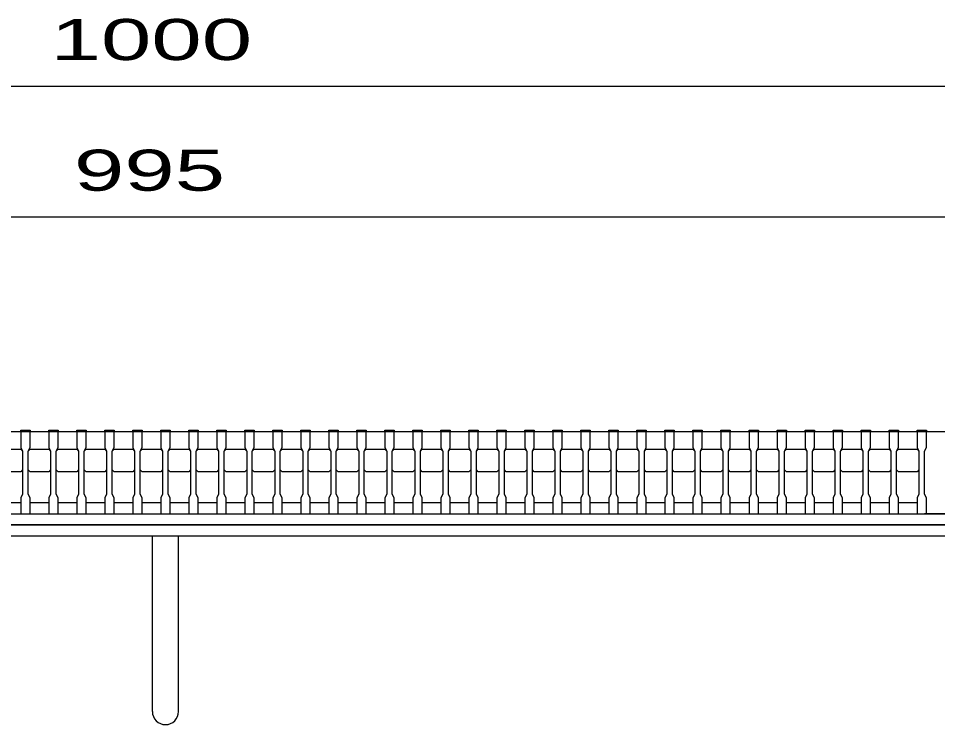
# Model space of a CAD drawing. Units: millimetres, scale not verified. Extents: x -1820 to 1736, y -1282 to 1048.
# Drawn here: x -995.2 to -503, y -654.5 to -276.2 of the extents above; entities that cross this region are included whole.
import ezdxf
from ezdxf.enums import TextEntityAlignment as Align

# ---------------------------------------------------------------- set-up
doc = ezdxf.new("R2010")
doc.units = ezdxf.units.MM
doc.header["$LTSCALE"] = 10
for name, color, linetype, lineweight in [('16', 3, 'Continuous', 25), ('19', 6, 'Continuous', 25), ('22', 4, 'Continuous', 25)]:
    doc.layers.add(name, color=color, linetype=linetype, lineweight=lineweight)
doc.styles.add('ベクトル', font='')
doc.styles.get('ベクトル').set_extended_font_data('ベクトル')

msp = doc.modelspace()

# ---------------------------------------------------------------- linework, layer by layer
at = {"layer": '16'}
for p, q in [((-994, -497.5), (-994, -496.8)), ((-994, -496.8), (-989, -496.8)), ((-989, -496.8), (-989, -497.5)), ((-979, -497.5), (-979, -496.8)), ((-979, -496.8), (-974, -496.8)), ((-974, -496.8), (-974, -497.5)), ((-964, -497.5), (-964, -496.8)), ((-964, -496.8), (-959, -496.8)), ((-959, -496.8), (-959, -497.5)), ((-949, -497.5), (-949, -496.8)), ((-949, -496.8), (-944, -496.8)), ((-944, -496.8), (-944, -497.5)), ((-934, -497.5), (-934, -496.8)), ((-934, -496.8), (-929, -496.8)), ((-929, -496.8), (-929, -497.5)), ((-919, -497.5), (-919, -496.8)), ((-919, -496.8), (-914, -496.8)), ((-914, -496.8), (-914, -497.5)), ((-904, -497.5), (-904, -496.8)), ((-904, -496.8), (-899, -496.8)), ((-899, -496.8), (-899, -497.5)), ((-889, -497.5), (-889, -496.8)), ((-889, -496.8), (-884, -496.8)), ((-884, -496.8), (-884, -497.5)), ((-874, -497.5), (-874, -496.8)), ((-874, -496.8), (-869, -496.8)), ((-869, -496.8), (-869, -497.5)), ((-859, -497.5), (-859, -496.8)), ((-859, -496.8), (-854, -496.8)), ((-854, -496.8), (-854, -497.5)), ((-844, -497.5), (-844, -496.8)), ((-844, -496.8), (-839, -496.8)), ((-839, -496.8), (-839, -497.5)), ((-829, -497.5), (-829, -496.8)), ((-829, -496.8), (-824, -496.8)), ((-824, -496.8), (-824, -497.5)), ((-814, -497.5), (-814, -496.8)), ((-814, -496.8), (-809, -496.8)), ((-809, -496.8), (-809, -497.5)), ((-799, -497.5), (-799, -496.8)), ((-799, -496.8), (-794, -496.8)), ((-794, -496.8), (-794, -497.5)), ((-784, -497.5), (-784, -496.8)), ((-784, -496.8), (-779, -496.8)), ((-779, -496.8), (-779, -497.5)), ((-769, -497.5), (-769, -496.8)), ((-769, -496.8), (-764, -496.8)), ((-764, -496.8), (-764, -497.5)), ((-754, -497.5), (-754, -496.8)), ((-754, -496.8), (-749, -496.8)), ((-749, -496.8), (-749, -497.5)), ((-739, -497.5), (-739, -496.8)), ((-739, -496.8), (-734, -496.8)), ((-734, -496.8), (-734, -497.5)), ((-724, -497.5), (-724, -496.8)), ((-724, -496.8), (-719, -496.8)), ((-719, -496.8), (-719, -497.5)), ((-709, -497.5), (-709, -496.8)), ((-709, -496.8), (-704, -496.8)), ((-704, -496.8), (-704, -497.5)), ((-694, -497.5), (-694, -496.8)), ((-694, -496.8), (-689, -496.8)), ((-689, -496.8), (-689, -497.5)), ((-679, -497.5), (-679, -496.8)), ((-679, -496.8), (-674, -496.8)), ((-674, -496.8), (-674, -497.5)), ((-664, -497.5), (-664, -496.8)), ((-664, -496.8), (-659, -496.8)), ((-659, -496.8), (-659, -497.5)), ((-649, -497.5), (-649, -496.8)), ((-649, -496.8), (-644, -496.8)), ((-644, -496.8), (-644, -497.5)), ((-634, -497.5), (-634, -496.8)), ((-634, -496.8), (-629, -496.8)), ((-629, -496.8), (-629, -497.5)), ((-619, -497.5), (-619, -496.8)), ((-619, -496.8), (-614, -496.8)), ((-614, -496.8), (-614, -497.5)), ((-604, -497.5), (-604, -496.8)), ((-604, -496.8), (-599, -496.8)), ((-599, -496.8), (-599, -497.5)), ((-589, -497.5), (-589, -496.8)), ((-589, -496.8), (-584, -496.8)), ((-584, -496.8), (-584, -497.5)), ((-574, -497.5), (-574, -496.8)), ((-574, -496.8), (-569, -496.8)), ((-569, -496.8), (-569, -497.5)), ((-559, -497.5), (-559, -496.8)), ((-559, -496.8), (-554, -496.8)), ((-554, -496.8), (-554, -497.5)), ((-544, -497.5), (-544, -496.8)), ((-544, -496.8), (-539, -496.8)), ((-539, -496.8), (-539, -497.5)), ((-529, -497.5), (-529, -496.8)), ((-529, -496.8), (-524, -496.8)), ((-524, -496.8), (-524, -497.5)), ((-514, -497.5), (-514, -496.8)), ((-514, -496.8), (-509, -496.8)), ((-509, -496.8), (-509, -497.5)), ((-1414, -497.5), (-419, -497.5)), ((-994, -497.5), (-994, -506)), ((-989, -497.5), (-994, -497.5)), ((-989, -506), (-989, -497.5)), ((-979, -497.5), (-979, -506)), ((-974, -497.5), (-979, -497.5)), ((-974, -506), (-974, -497.5)), ((-964, -497.5), (-964, -506)), ((-959, -497.5), (-964, -497.5)), ((-959, -506), (-959, -497.5)), ((-949, -497.5), (-949, -506)), ((-944, -497.5), (-949, -497.5)), ((-944, -506), (-944, -497.5)), ((-934, -497.5), (-934, -506)), ((-929, -497.5), (-934, -497.5)), ((-929, -506), (-929, -497.5)), ((-919, -497.5), (-919, -506)), ((-914, -497.5), (-919, -497.5)), ((-914, -506), (-914, -497.5)), ((-904, -497.5), (-904, -506)), ((-899, -497.5), (-904, -497.5)), ((-899, -506), (-899, -497.5)), ((-889, -497.5), (-889, -506)), ((-884, -497.5), (-889, -497.5)), ((-884, -506), (-884, -497.5)), ((-874, -497.5), (-874, -506)), ((-869, -497.5), (-874, -497.5)), ((-869, -506), (-869, -497.5)), ((-859, -497.5), (-859, -506)), ((-854, -497.5), (-859, -497.5)), ((-854, -506), (-854, -497.5)), ((-844, -497.5), (-844, -506)), ((-839, -497.5), (-844, -497.5)), ((-839, -506), (-839, -497.5)), ((-829, -497.5), (-829, -506)), ((-824, -497.5), (-829, -497.5)), ((-824, -506), (-824, -497.5)), ((-814, -497.5), (-814, -506)), ((-809, -497.5), (-814, -497.5)), ((-809, -506), (-809, -497.5)), ((-799, -497.5), (-799, -506)), ((-794, -497.5), (-799, -497.5)), ((-794, -506), (-794, -497.5)), ((-784, -497.5), (-784, -506)), ((-779, -497.5), (-784, -497.5)), ((-779, -506), (-779, -497.5)), ((-769, -497.5), (-769, -506)), ((-764, -497.5), (-769, -497.5)), ((-764, -506), (-764, -497.5)), ((-754, -497.5), (-754, -506)), ((-749, -497.5), (-754, -497.5)), ((-749, -506), (-749, -497.5)), ((-739, -497.5), (-739, -506)), ((-734, -497.5), (-739, -497.5)), ((-734, -506), (-734, -497.5)), ((-724, -497.5), (-724, -506)), ((-719, -497.5), (-724, -497.5)), ((-719, -506), (-719, -497.5)), ((-709, -497.5), (-709, -506)), ((-704, -497.5), (-709, -497.5)), ((-704, -506), (-704, -497.5)), ((-694, -497.5), (-694, -506)), ((-689, -497.5), (-694, -497.5)), ((-689, -506), (-689, -497.5)), ((-679, -497.5), (-679, -506)), ((-674, -497.5), (-679, -497.5)), ((-674, -506), (-674, -497.5)), ((-664, -497.5), (-664, -506)), ((-659, -497.5), (-664, -497.5)), ((-659, -506), (-659, -497.5)), ((-649, -497.5), (-649, -506)), ((-644, -497.5), (-649, -497.5)), ((-644, -506), (-644, -497.5)), ((-634, -497.5), (-634, -506)), ((-629, -497.5), (-634, -497.5)), ((-629, -506), (-629, -497.5)), ((-619, -497.5), (-619, -506)), ((-614, -497.5), (-619, -497.5)), ((-614, -506), (-614, -497.5)), ((-604, -497.5), (-604, -506)), ((-599, -497.5), (-604, -497.5)), ((-599, -506), (-599, -497.5)), ((-589, -497.5), (-589, -506)), ((-584, -497.5), (-589, -497.5)), ((-584, -506), (-584, -497.5)), ((-574, -497.5), (-574, -506)), ((-569, -497.5), (-574, -497.5)), ((-569, -506), (-569, -497.5)), ((-559, -497.5), (-559, -506)), ((-554, -497.5), (-559, -497.5)), ((-554, -506), (-554, -497.5)), ((-544, -497.5), (-544, -506)), ((-539, -497.5), (-544, -497.5)), ((-539, -506), (-539, -497.5)), ((-529, -497.5), (-529, -506)), ((-524, -497.5), (-529, -497.5)), ((-524, -506), (-524, -497.5)), ((-514, -497.5), (-514, -506)), ((-509, -497.5), (-514, -497.5)), ((-510, -497.5), (-455, -497.5)), ((-509, -506), (-509, -497.5)), ((-1004, -507), (-994, -507)), ((-994, -506), (-993, -508)), ((-994, -507), (-993, -508)), ((-990, -508), (-989, -506)), ((-990, -508), (-989, -507)), ((-989, -507), (-979, -507)), ((-979, -506), (-978, -508)), ((-979, -507), (-978, -508)), ((-975, -508), (-974, -506)), ((-975, -508), (-974, -507)), ((-974, -507), (-964, -507)), ((-964, -506), (-963, -508)), ((-964, -507), (-963, -508)), ((-960, -508), (-959, -506)), ((-960, -508), (-959, -507)), ((-959, -507), (-949, -507)), ((-949, -506), (-948, -508)), ((-949, -507), (-948, -508)), ((-945, -508), (-944, -506)), ((-945, -508), (-944, -507)), ((-944, -507), (-934, -507)), ((-934, -506), (-933, -508)), ((-934, -507), (-933, -508)), ((-930, -508), (-929, -506)), ((-930, -508), (-929, -507)), ((-929, -507), (-919, -507)), ((-919, -506), (-918, -508)), ((-919, -507), (-918, -508)), ((-915, -508), (-914, -506)), ((-915, -508), (-914, -507)), ((-914, -507), (-904, -507)), ((-904, -506), (-903, -508)), ((-904, -507), (-903, -508)), ((-900, -508), (-899, -506)), ((-900, -508), (-899, -507)), ((-899, -507), (-889, -507)), ((-889, -506), (-888, -508)), ((-889, -507), (-888, -508)), ((-885, -508), (-884, -506)), ((-885, -508), (-884, -507)), ((-884, -507), (-874, -507)), ((-874, -506), (-873, -508)), ((-874, -507), (-873, -508)), ((-870, -508), (-869, -506)), ((-870, -508), (-869, -507)), ((-869, -507), (-859, -507)), ((-859, -506), (-858, -508)), ((-859, -507), (-858, -508)), ((-855, -508), (-854, -506)), ((-855, -508), (-854, -507)), ((-854, -507), (-844, -507)), ((-844, -506), (-843, -508)), ((-844, -507), (-843, -508)), ((-840, -508), (-839, -506)), ((-840, -508), (-839, -507)), ((-839, -507), (-829, -507)), ((-829, -506), (-828, -508)), ((-829, -507), (-828, -508)), ((-825, -508), (-824, -506)), ((-825, -508), (-824, -507)), ((-824, -507), (-814, -507)), ((-814, -506), (-813, -508)), ((-814, -507), (-813, -508)), ((-810, -508), (-809, -506)), ((-810, -508), (-809, -507)), ((-809, -507), (-799, -507)), ((-799, -506), (-798, -508)), ((-799, -507), (-798, -508)), ((-795, -508), (-794, -506)), ((-795, -508), (-794, -507)), ((-794, -507), (-784, -507)), ((-784, -506), (-783, -508)), ((-784, -507), (-783, -508)), ((-780, -508), (-779, -506)), ((-780, -508), (-779, -507)), ((-779, -507), (-769, -507)), ((-769, -506), (-768, -508)), ((-769, -507), (-768, -508)), ((-765, -508), (-764, -506)), ((-765, -508), (-764, -507)), ((-764, -507), (-754, -507)), ((-754, -506), (-753, -508)), ((-754, -507), (-753, -508)), ((-750, -508), (-749, -506)), ((-750, -508), (-749, -507)), ((-749, -507), (-739, -507)), ((-739, -506), (-738, -508)), ((-739, -507), (-738, -508)), ((-735, -508), (-734, -506)), ((-735, -508), (-734, -507)), ((-734, -507), (-724, -507)), ((-724, -506), (-723, -508)), ((-724, -507), (-723, -508)), ((-720, -508), (-719, -506)), ((-720, -508), (-719, -507)), ((-719, -507), (-709, -507)), ((-709, -506), (-708, -508)), ((-709, -507), (-708, -508)), ((-705, -508), (-704, -506)), ((-705, -508), (-704, -507)), ((-704, -507), (-694, -507)), ((-694, -506), (-693, -508)), ((-694, -507), (-693, -508)), ((-690, -508), (-689, -506)), ((-690, -508), (-689, -507)), ((-689, -507), (-679, -507)), ((-679, -506), (-678, -508)), ((-679, -507), (-678, -508)), ((-675, -508), (-674, -506)), ((-675, -508), (-674, -507)), ((-674, -507), (-664, -507)), ((-664, -506), (-663, -508)), ((-664, -507), (-663, -508)), ((-660, -508), (-659, -506)), ((-660, -508), (-659, -507)), ((-659, -507), (-649, -507)), ((-649, -506), (-648, -508)), ((-649, -507), (-648, -508)), ((-645, -508), (-644, -506)), ((-645, -508), (-644, -507)), ((-644, -507), (-634, -507)), ((-634, -506), (-633, -508)), ((-634, -507), (-633, -508)), ((-630, -508), (-629, -506)), ((-630, -508), (-629, -507)), ((-629, -507), (-619, -507)), ((-619, -506), (-618, -508)), ((-619, -507), (-618, -508)), ((-615, -508), (-614, -506)), ((-615, -508), (-614, -507)), ((-614, -507), (-604, -507)), ((-604, -506), (-603, -508)), ((-604, -507), (-603, -508)), ((-600, -508), (-599, -506)), ((-600, -508), (-599, -507)), ((-599, -507), (-589, -507)), ((-589, -506), (-588, -508)), ((-589, -507), (-588, -508)), ((-585, -508), (-584, -506)), ((-585, -508), (-584, -507)), ((-584, -507), (-574, -507)), ((-574, -506), (-573, -508)), ((-574, -507), (-573, -508)), ((-570, -508), (-569, -506)), ((-570, -508), (-569, -507)), ((-569, -507), (-559, -507)), ((-559, -506), (-558, -508)), ((-559, -507), (-558, -508)), ((-555, -508), (-554, -506)), ((-555, -508), (-554, -507)), ((-554, -507), (-544, -507)), ((-544, -506), (-543, -508)), ((-544, -507), (-543, -508)), ((-540, -508), (-539, -506)), ((-540, -508), (-539, -507)), ((-539, -507), (-529, -507)), ((-529, -506), (-528, -508)), ((-529, -507), (-528, -508)), ((-525, -508), (-524, -506)), ((-525, -508), (-524, -507)), ((-524, -507), (-514, -507)), ((-514, -506), (-513, -508)), ((-514, -507), (-513, -508)), ((-510, -508), (-509, -506)), ((-993, -508), (-993, -531)), ((-990, -531), (-990, -508)), ((-978, -508), (-978, -531)), ((-975, -531), (-975, -508)), ((-963, -508), (-963, -531)), ((-960, -531), (-960, -508)), ((-948, -508), (-948, -531)), ((-945, -531), (-945, -508)), ((-933, -508), (-933, -531)), ((-930, -531), (-930, -508)), ((-918, -508), (-918, -531)), ((-915, -531), (-915, -508)), ((-903, -508), (-903, -531)), ((-900, -531), (-900, -508)), ((-888, -508), (-888, -531)), ((-885, -531), (-885, -508)), ((-873, -508), (-873, -531)), ((-870, -531), (-870, -508)), ((-858, -508), (-858, -531)), ((-855, -531), (-855, -508)), ((-843, -508), (-843, -531)), ((-840, -531), (-840, -508)), ((-828, -508), (-828, -531)), ((-825, -531), (-825, -508)), ((-813, -508), (-813, -531)), ((-810, -531), (-810, -508)), ((-798, -508), (-798, -531)), ((-795, -531), (-795, -508)), ((-783, -508), (-783, -531)), ((-780, -531), (-780, -508)), ((-768, -508), (-768, -531)), ((-765, -531), (-765, -508)), ((-753, -508), (-753, -531)), ((-750, -531), (-750, -508)), ((-738, -508), (-738, -531)), ((-735, -531), (-735, -508)), ((-723, -508), (-723, -531)), ((-720, -531), (-720, -508)), ((-708, -508), (-708, -531)), ((-705, -531), (-705, -508)), ((-693, -508), (-693, -531)), ((-690, -531), (-690, -508)), ((-678, -508), (-678, -531)), ((-675, -531), (-675, -508)), ((-663, -508), (-663, -531)), ((-660, -531), (-660, -508)), ((-648, -508), (-648, -531)), ((-645, -531), (-645, -508)), ((-633, -508), (-633, -531)), ((-630, -531), (-630, -508)), ((-618, -508), (-618, -531)), ((-615, -531), (-615, -508)), ((-603, -508), (-603, -531)), ((-600, -531), (-600, -508)), ((-588, -508), (-588, -531)), ((-585, -531), (-585, -508)), ((-573, -508), (-573, -531)), ((-570, -531), (-570, -508)), ((-558, -508), (-558, -531)), ((-555, -531), (-555, -508)), ((-543, -508), (-543, -531)), ((-540, -531), (-540, -508)), ((-528, -508), (-528, -531)), ((-525, -531), (-525, -508)), ((-513, -508), (-513, -531)), ((-510, -531), (-510, -508)), ((-994, -519), (-1004, -519)), ((-993, -518), (-994, -519)), ((-989, -519), (-990, -518)), ((-979, -519), (-989, -519)), ((-978, -518), (-979, -519)), ((-974, -519), (-975, -518)), ((-964, -519), (-974, -519)), ((-963, -518), (-964, -519)), ((-959, -519), (-960, -518)), ((-949, -519), (-959, -519)), ((-948, -518), (-949, -519)), ((-944, -519), (-945, -518)), ((-934, -519), (-944, -519)), ((-933, -518), (-934, -519)), ((-929, -519), (-930, -518)), ((-919, -519), (-929, -519)), ((-918, -518), (-919, -519)), ((-914, -519), (-915, -518)), ((-904, -519), (-914, -519)), ((-903, -518), (-904, -519)), ((-899, -519), (-900, -518)), ((-889, -519), (-899, -519)), ((-888, -518), (-889, -519)), ((-884, -519), (-885, -518)), ((-874, -519), (-884, -519)), ((-873, -518), (-874, -519)), ((-869, -519), (-870, -518)), ((-859, -519), (-869, -519)), ((-858, -518), (-859, -519)), ((-854, -519), (-855, -518)), ((-844, -519), (-854, -519)), ((-843, -518), (-844, -519)), ((-839, -519), (-840, -518)), ((-829, -519), (-839, -519)), ((-828, -518), (-829, -519)), ((-824, -519), (-825, -518)), ((-814, -519), (-824, -519)), ((-813, -518), (-814, -519)), ((-809, -519), (-810, -518)), ((-799, -519), (-809, -519)), ((-798, -518), (-799, -519)), ((-794, -519), (-795, -518)), ((-784, -519), (-794, -519)), ((-783, -518), (-784, -519)), ((-779, -519), (-780, -518)), ((-769, -519), (-779, -519)), ((-768, -518), (-769, -519)), ((-764, -519), (-765, -518)), ((-754, -519), (-764, -519)), ((-753, -518), (-754, -519)), ((-749, -519), (-750, -518)), ((-739, -519), (-749, -519)), ((-738, -518), (-739, -519)), ((-734, -519), (-735, -518)), ((-724, -519), (-734, -519)), ((-723, -518), (-724, -519)), ((-719, -519), (-720, -518)), ((-709, -519), (-719, -519)), ((-708, -518), (-709, -519)), ((-704, -519), (-705, -518)), ((-694, -519), (-704, -519)), ((-693, -518), (-694, -519)), ((-689, -519), (-690, -518)), ((-679, -519), (-689, -519)), ((-678, -518), (-679, -519)), ((-674, -519), (-675, -518)), ((-664, -519), (-674, -519)), ((-663, -518), (-664, -519)), ((-659, -519), (-660, -518)), ((-649, -519), (-659, -519)), ((-648, -518), (-649, -519)), ((-644, -519), (-645, -518)), ((-634, -519), (-644, -519)), ((-633, -518), (-634, -519)), ((-629, -519), (-630, -518)), ((-619, -519), (-629, -519)), ((-618, -518), (-619, -519)), ((-614, -519), (-615, -518)), ((-604, -519), (-614, -519)), ((-603, -518), (-604, -519)), ((-599, -519), (-600, -518)), ((-589, -519), (-599, -519)), ((-588, -518), (-589, -519)), ((-584, -519), (-585, -518)), ((-574, -519), (-584, -519)), ((-573, -518), (-574, -519)), ((-569, -519), (-570, -518)), ((-559, -519), (-569, -519)), ((-558, -518), (-559, -519)), ((-554, -519), (-555, -518)), ((-544, -519), (-554, -519)), ((-543, -518), (-544, -519)), ((-539, -519), (-540, -518)), ((-529, -519), (-539, -519)), ((-528, -518), (-529, -519)), ((-524, -519), (-525, -518)), ((-514, -519), (-524, -519)), ((-513, -518), (-514, -519)), ((-993, -531), (-994, -533)), ((-989, -533), (-990, -531)), ((-978, -531), (-979, -533)), ((-974, -533), (-975, -531)), ((-963, -531), (-964, -533)), ((-959, -533), (-960, -531)), ((-948, -531), (-949, -533)), ((-944, -533), (-945, -531)), ((-933, -531), (-934, -533)), ((-929, -533), (-930, -531)), ((-918, -531), (-919, -533)), ((-914, -533), (-915, -531)), ((-903, -531), (-904, -533)), ((-899, -533), (-900, -531)), ((-888, -531), (-889, -533)), ((-884, -533), (-885, -531)), ((-873, -531), (-874, -533)), ((-869, -533), (-870, -531)), ((-858, -531), (-859, -533)), ((-854, -533), (-855, -531)), ((-843, -531), (-844, -533)), ((-839, -533), (-840, -531)), ((-828, -531), (-829, -533)), ((-824, -533), (-825, -531)), ((-813, -531), (-814, -533)), ((-809, -533), (-810, -531)), ((-798, -531), (-799, -533)), ((-794, -533), (-795, -531)), ((-783, -531), (-784, -533)), ((-779, -533), (-780, -531)), ((-768, -531), (-769, -533)), ((-764, -533), (-765, -531)), ((-753, -531), (-754, -533)), ((-749, -533), (-750, -531)), ((-738, -531), (-739, -533)), ((-734, -533), (-735, -531)), ((-723, -531), (-724, -533)), ((-719, -533), (-720, -531)), ((-708, -531), (-709, -533)), ((-704, -533), (-705, -531)), ((-693, -531), (-694, -533)), ((-689, -533), (-690, -531)), ((-678, -531), (-679, -533)), ((-674, -533), (-675, -531)), ((-663, -531), (-664, -533)), ((-659, -533), (-660, -531)), ((-648, -531), (-649, -533)), ((-644, -533), (-645, -531)), ((-633, -531), (-634, -533)), ((-629, -533), (-630, -531)), ((-618, -531), (-619, -533)), ((-614, -533), (-615, -531)), ((-603, -531), (-604, -533)), ((-599, -533), (-600, -531)), ((-588, -531), (-589, -533)), ((-584, -533), (-585, -531)), ((-573, -531), (-574, -533)), ((-569, -533), (-570, -531)), ((-558, -531), (-559, -533)), ((-554, -533), (-555, -531)), ((-543, -531), (-544, -533)), ((-539, -533), (-540, -531)), ((-528, -531), (-529, -533)), ((-524, -533), (-525, -531)), ((-513, -531), (-514, -533)), ((-509, -533), (-510, -531)), ((-1004, -535.5), (-994, -535.5)), ((-994, -533), (-994, -541.5)), ((-989, -541.5), (-989, -533)), ((-989, -535.5), (-979, -535.5)), ((-979, -533), (-979, -541.5)), ((-974, -541.5), (-974, -533)), ((-974, -535.5), (-964, -535.5)), ((-964, -533), (-964, -541.5)), ((-959, -541.5), (-959, -533)), ((-959, -535.5), (-949, -535.5)), ((-949, -533), (-949, -541.5)), ((-944, -541.5), (-944, -533)), ((-944, -535.5), (-934, -535.5)), ((-934, -533), (-934, -541.5)), ((-929, -541.5), (-929, -533)), ((-929, -535.5), (-919, -535.5)), ((-919, -533), (-919, -541.5)), ((-914, -541.5), (-914, -533)), ((-914, -535.5), (-904, -535.5)), ((-904, -533), (-904, -541.5)), ((-899, -541.5), (-899, -533)), ((-899, -535.5), (-889, -535.5)), ((-889, -533), (-889, -541.5)), ((-884, -541.5), (-884, -533)), ((-884, -535.5), (-874, -535.5)), ((-874, -533), (-874, -541.5)), ((-869, -541.5), (-869, -533)), ((-869, -535.5), (-859, -535.5)), ((-859, -533), (-859, -541.5)), ((-854, -541.5), (-854, -533)), ((-854, -535.5), (-844, -535.5)), ((-844, -533), (-844, -541.5)), ((-839, -541.5), (-839, -533)), ((-839, -535.5), (-829, -535.5)), ((-829, -533), (-829, -541.5)), ((-824, -541.5), (-824, -533)), ((-824, -535.5), (-814, -535.5)), ((-814, -533), (-814, -541.5)), ((-809, -541.5), (-809, -533)), ((-809, -535.5), (-799, -535.5)), ((-799, -533), (-799, -541.5)), ((-794, -541.5), (-794, -533)), ((-794, -535.5), (-784, -535.5)), ((-784, -533), (-784, -541.5)), ((-779, -541.5), (-779, -533)), ((-779, -535.5), (-769, -535.5)), ((-769, -533), (-769, -541.5)), ((-764, -541.5), (-764, -533)), ((-764, -535.5), (-754, -535.5)), ((-754, -533), (-754, -541.5)), ((-749, -541.5), (-749, -533)), ((-749, -535.5), (-739, -535.5)), ((-739, -533), (-739, -541.5)), ((-734, -541.5), (-734, -533)), ((-734, -535.5), (-724, -535.5)), ((-724, -533), (-724, -541.5)), ((-719, -541.5), (-719, -533)), ((-719, -535.5), (-709, -535.5)), ((-709, -533), (-709, -541.5)), ((-704, -541.5), (-704, -533)), ((-704, -535.5), (-694, -535.5)), ((-694, -533), (-694, -541.5)), ((-689, -541.5), (-689, -533)), ((-689, -535.5), (-679, -535.5)), ((-679, -533), (-679, -541.5)), ((-674, -541.5), (-674, -533)), ((-674, -535.5), (-664, -535.5)), ((-664, -533), (-664, -541.5)), ((-659, -541.5), (-659, -533)), ((-659, -535.5), (-649, -535.5)), ((-649, -533), (-649, -541.5)), ((-644, -541.5), (-644, -533)), ((-644, -535.5), (-634, -535.5)), ((-634, -533), (-634, -541.5)), ((-629, -541.5), (-629, -533)), ((-629, -535.5), (-619, -535.5)), ((-619, -533), (-619, -541.5)), ((-614, -541.5), (-614, -533)), ((-614, -535.5), (-604, -535.5)), ((-604, -533), (-604, -541.5)), ((-599, -541.5), (-599, -533)), ((-599, -535.5), (-589, -535.5)), ((-589, -533), (-589, -541.5)), ((-584, -541.5), (-584, -533)), ((-584, -535.5), (-574, -535.5)), ((-574, -533), (-574, -541.5)), ((-569, -541.5), (-569, -533)), ((-569, -535.5), (-559, -535.5)), ((-559, -533), (-559, -541.5)), ((-554, -541.5), (-554, -533)), ((-554, -535.5), (-544, -535.5)), ((-544, -533), (-544, -541.5)), ((-539, -541.5), (-539, -533)), ((-539, -535.5), (-529, -535.5)), ((-529, -533), (-529, -541.5)), ((-524, -541.5), (-524, -533)), ((-524, -535.5), (-514, -535.5)), ((-514, -533), (-514, -541.5)), ((-509, -541.5), (-509, -533)), ((-1414, -541.5), (-419, -541.5)), ((-994, -541.5), (-989, -541.5)), ((-979, -541.5), (-974, -541.5)), ((-964, -541.5), (-959, -541.5)), ((-949, -541.5), (-944, -541.5)), ((-934, -541.5), (-929, -541.5)), ((-919, -541.5), (-914, -541.5)), ((-904, -541.5), (-899, -541.5)), ((-889, -541.5), (-884, -541.5)), ((-874, -541.5), (-869, -541.5)), ((-859, -541.5), (-854, -541.5)), ((-844, -541.5), (-839, -541.5)), ((-829, -541.5), (-824, -541.5)), ((-814, -541.5), (-809, -541.5)), ((-799, -541.5), (-794, -541.5)), ((-784, -541.5), (-779, -541.5)), ((-769, -541.5), (-764, -541.5)), ((-754, -541.5), (-749, -541.5)), ((-739, -541.5), (-734, -541.5)), ((-724, -541.5), (-719, -541.5)), ((-709, -541.5), (-704, -541.5)), ((-694, -541.5), (-689, -541.5)), ((-679, -541.5), (-674, -541.5)), ((-664, -541.5), (-659, -541.5)), ((-649, -541.5), (-644, -541.5)), ((-634, -541.5), (-629, -541.5)), ((-619, -541.5), (-614, -541.5)), ((-604, -541.5), (-599, -541.5)), ((-589, -541.5), (-584, -541.5)), ((-574, -541.5), (-569, -541.5)), ((-559, -541.5), (-554, -541.5)), ((-544, -541.5), (-539, -541.5)), ((-529, -541.5), (-524, -541.5)), ((-514, -541.5), (-509, -541.5)), ((-455, -541.5), (-510, -541.5)), ((-419, -547.5), (-1414, -547.5))]:
    msp.add_line(p, q, dxfattribs=at)
at = {"layer": '19'}
for p, q in [((-1416.5, -547.5), (-416.5, -547.5)), ((-416.5, -553.5), (-1416.5, -553.5)), ((-923.5, -647.5), (-923.5, -553.5)), ((-909.5, -647.5), (-909.5, -553.5))]:
    msp.add_line(p, q, dxfattribs=at)
msp.add_arc((-916.5, -647.5), 7, 180, 0, dxfattribs=at)
at = {"layer": '22'}
for p, q in [((-1416.5, -312.5), (-416.5, -312.5)), ((-1414, -382.5), (-419, -382.5))]:
    msp.add_line(p, q, dxfattribs=at)

# ---------------------------------------------------------------- texts
at = {"layer": '22', "color": 2, "style": 'ベクトル', "width": 1.65}
for s, p in [(' 1000 ', (-991.5, -287.5)), (' 995 ', (-979, -357.5))]:
    msp.add_text(s, height=21.99, dxfattribs=at).set_placement(p, align=Align.MIDDLE_LEFT)

doc.saveas('drawing.dxf')
